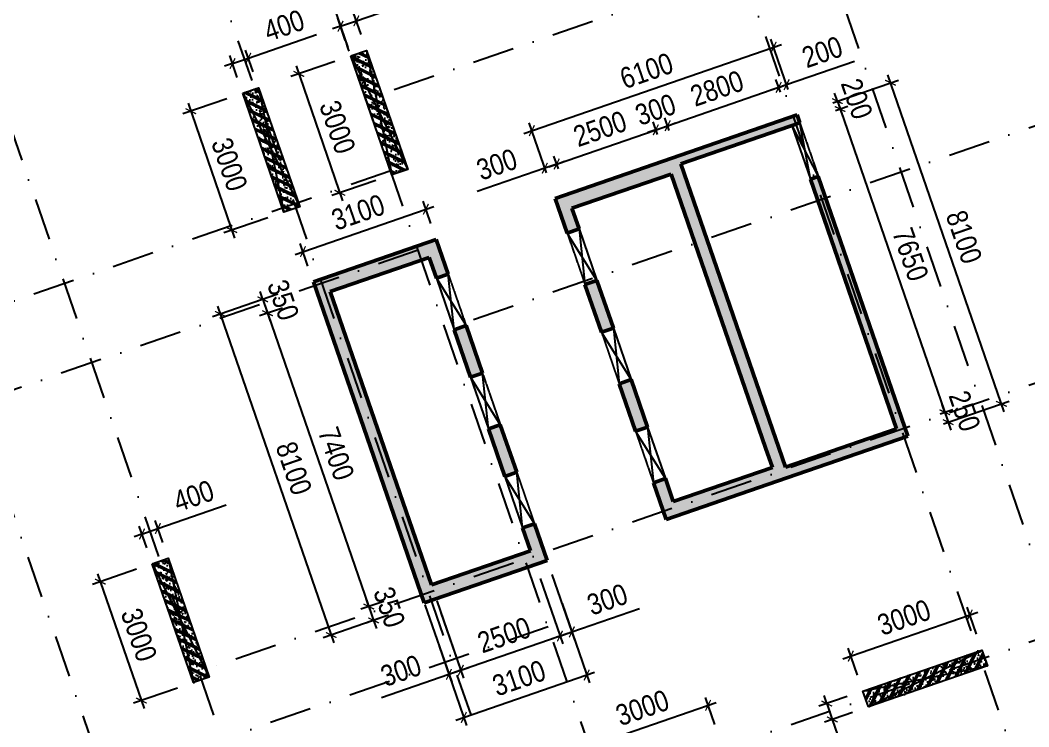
# Model space of a CAD drawing. Header units: millimetres. Extents: x 13965 to 1327256, y -72704 to 46237.
# Drawn here: x 265754 to 289803, y -7183 to 9668 of the extents above; entities that cross this region are included whole.
import ezdxf

# ---------------------------------------------------------------- set-up
doc = ezdxf.new("R2010")
doc.units = ezdxf.units.MM
doc.header["$MEASUREMENT"] = 0
doc.linetypes.add('DASHDOT', pattern=[1, 0.5, -0.25, 0, -0.25])
doc.linetypes.add('DASHED', pattern=[4.5, 3, -1.5])
for name, color, linetype in [('ccu11-Khuat', 9, 'DASHED'), ('ccu11-Manh', 8, 'Continuous'), ('ccu11-Thay', 7, 'Continuous'), ('ccu12-Manh', 8, 'Continuous'), ('KC2-DIM', 251, 'Continuous'), ('KT-Luoi truc South Tower', 8, 'DASHDOT'), ('Xref_ST_MBDV Cot vach 30.7.2022|Xref_ST_MBDV Cot vach 30.7.2022|Xref_ST_MBDV Cot vach 30.7.2022|Xref_ST_MBDV Cot vach 30.7.2022|KC-Betong', 6, 'Continuous')]:
    doc.layers.add(name, color=color, linetype=linetype)
doc.layers.add('KT-Kich thuoc', color=159, linetype='Continuous', lineweight=18)
doc.layers.add('xref.asix of  podium$0$xref.asix of  podium$0$ST_MBDV Cot vach 220805$0$KT-Net cot vach', color=6, linetype='Continuous', lineweight=50)
doc.styles.add('Arial Narrow', font='ARIALN.TTF')
doc.dimstyles.new('ccu12-200', dxfattribs={"dimscale": 200, "dimtxt": 2.5, "dimasz": 1, "dimexe": 1, "dimexo": 2, "dimgap": 1, "dimtad": 1, "dimdec": 0, "dimdsep": 46, "dimtxsty": 'Arial Narrow', "dimblk": 'ARCHTICK', "dimcen": -1, "dimdle": 1, "dimclrd": 256, "dimclre": 256, "dimclrt": 3, "dimadec": 0, "dimazin": 2, "dimtfac": 0.1, "dimtdec": 0, "dimtmove": 0, "dimatfit": 1, "dimldrblk": 'ARCHTICK', "dimfxl": 1, "dimtvp": 0.833333, "dimtolj": 1, "dimtzin": 12, "dimarcsym": 0})
pattern_1 = [(50, (-550, 3050), (286.904, -25.101), [30, -330]), (355, (-550, 3050), (-55.5, 300.877), [24, -264]), (100.451, (-526.1, 3047.9), (231.404, 275.776), [25.496, -280.457]), (46.184, (-550, 3130), (426.896, -66.208), [45, -495]), (96.636, (-514.43, 3124.5), (373.865, 389.647), [38.244, -420.685]), (351.184, (-550, 3130), (373.865, 389.65), [36, -396]), (21, (-510, 3110), (238.763, -161.048), [30, -330]), (326, (-510, 3110), (97.326, 290.06), [24, -264]), (71.451, (-490.1, 3096.58), (336.09, 129.012), [25.496, -280.457]), (37.5, (-550, 3050), (4.864, 133.1575), [0, -260.8, 0, -268, 0, -265]), (7.5, (-550, 3050), (105.228, 157.7647), [0, -152.8, 0, -254.8, 0, -101]), (327.5, (-639.2, 3050), (213.529, -9.022), [0, -100, 0, -312, 0, -414]), (317.5, (-679.2, 3050), (233.274, 40.042), [0, -130, 0, -207.2, 0, -294]), (45, (-550, 3050), (-120.208, 120.208), []), (45, (-550, 3099), (-120.208, 120.208), [])]

# ---------------------------------------------------------------- blocks, each defined once
blk = doc.blocks.new('Asix South Tower')
at = {"layer": 'KT-Luoi truc South Tower', "ltscale": 2000}
for p, q in [((-61527.4, 64693.7), (-45306.5, 17710.6)), ((-63417.9, 64041.1), (-47197, 17057.9)), ((-72397.8, 60940.8), (-54232.5, 8325.6)), ((-74690, 60149.4), (-64788, 31468.5)), ((-80172.4, 58256.6), (-62007.1, 5641.4)), ((-82960.9, 57293.9), (-64795.6, 4678.7)), ((-43415.2, 55801.6), (-67725.7, 47408.4)), ((-41522.4, 50319.2), (-65827.2, 41928)), ((-67132.6, 45709), (-110541.5, 30722.1)), ((-39629.6, 44836.7), (-71714.8, 33759.3)), ((-66479.9, 43818.5), (-109888.9, 28831.6)), ((-37736.8, 39354.3), (-105450.5, 15976.2)), ((-63379.6, 34838.6), (-106788.6, 19851.7))]:
    blk.add_line(p, q, dxfattribs=at)
blk = doc.blocks.new('_ArchTick')
at = {"color": 0, "const_width": 0.15}
blk.add_lwpolyline([(-0.5, -0.5), (0.5, 0.5)], dxfattribs=at)
blk = doc.blocks.new('*D234')
at = {"layer": 'Defpoints', "color": 0, "transparency": 16777216}
for p in [(268904, -3293, 0), (269883, -6129, 0), (268645, -6557)]:
    blk.add_point(p, dxfattribs=at)
at = {"layer": 'KC2-DIM', "lineweight": -2, "transparency": 16777216}
for p, q in [((268526, -3424), (267477, -3786)), ((267601, -3532), (268711, -6746)), ((269505, -6260), (268456, -6622))]:
    blk.add_line(p, q, dxfattribs=at)
at = {"layer": 'KC2-DIM', "lineweight": -2, "transparency": 16777216, "xscale": 200, "yscale": 200, "zscale": 200}
for p, rotation in [((267666, -3721), 109.0471379540023), ((268645, -6557), 289.0471379540024)]:
    blk.add_blockref('_ArchTick', p, dxfattribs=dict(at, rotation=rotation))
at = {"layer": 'KC2-DIM', "color": 3, "transparency": 16777216, "insert": (268586, -4990), "char_height": 500, "attachment_point": 5, "rotation": 289.0471, "style": 'Arial Narrow'}
blk.add_mtext('\\A1;3000', dxfattribs=at)
blk = doc.blocks.new('*D235')
at = {"layer": 'Defpoints', "color": 0, "transparency": 16777216}
for p in [(269038, -2454), (268904, -3293, 0), (269282, -3163, 0)]:
    blk.add_point(p, dxfattribs=at)
at = {"layer": 'KC2-DIM', "lineweight": -2, "transparency": 16777216}
for p, q in [((269038, -2454), (270664, -1892)), ((268774, -2915), (268594, -2396)), ((269152, -2785), (268972, -2265)), ((268659, -2585), (268470, -2650)), ((268659, -2585), (269038, -2454))]:
    blk.add_line(p, q, dxfattribs=at)
at = {"layer": 'KC2-DIM', "lineweight": -2, "transparency": 16777216, "xscale": 200, "yscale": 200, "zscale": 200}
for p, rotation in [((269038, -2454), 199.0471379540013), ((268659, -2585), 19.04713795400126)]:
    blk.add_blockref('_ArchTick', p, dxfattribs=dict(at, rotation=rotation))
at = {"layer": 'KC2-DIM', "color": 3, "transparency": 16777216, "insert": (269891, -1678), "char_height": 500, "attachment_point": 5, "rotation": 19.0471, "style": 'Arial Narrow'}
blk.add_mtext('\\A1;400', dxfattribs=at)
blk = doc.blocks.new('*D238')
at = {"layer": 'Defpoints', "color": 0, "transparency": 16777216}
for p in [(271061, 7925, 0), (272040, 5089, 0), (270802, 4662)]:
    blk.add_point(p, dxfattribs=at)
at = {"layer": 'KC2-DIM', "lineweight": -2, "transparency": 16777216}
for p, q in [((270683, 7794), (269634, 7432)), ((269758, 7686), (270868, 4473)), ((271662, 4958), (270613, 4596))]:
    blk.add_line(p, q, dxfattribs=at)
at = {"layer": 'KC2-DIM', "lineweight": -2, "transparency": 16777216, "xscale": 200, "yscale": 200, "zscale": 200}
for p, rotation in [((269823, 7497), 109.0471379540023), ((270802, 4662), 289.0471379540024)]:
    blk.add_blockref('_ArchTick', p, dxfattribs=dict(at, rotation=rotation))
at = {"layer": 'KC2-DIM', "color": 3, "transparency": 16777216, "insert": (270743, 6228), "char_height": 500, "attachment_point": 5, "rotation": 289.0471, "style": 'Arial Narrow'}
blk.add_mtext('\\A1;3000', dxfattribs=at)
blk = doc.blocks.new('*D239')
at = {"layer": 'Defpoints', "color": 0, "transparency": 16777216}
for p in [(271195, 8764), (271439, 8055, 0), (271061, 7925, 0)]:
    blk.add_point(p, dxfattribs=at)
at = {"layer": 'KC2-DIM', "lineweight": -2, "transparency": 16777216}
for p, q in [((271195, 8764), (272821, 9326)), ((271309, 8433), (271129, 8953)), ((270931, 8303), (270751, 8823)), ((270817, 8634), (271195, 8764)), ((270817, 8634), (270628, 8568))]:
    blk.add_line(p, q, dxfattribs=at)
at = {"layer": 'KC2-DIM', "lineweight": -2, "transparency": 16777216, "xscale": 200, "yscale": 200, "zscale": 200}
for p, rotation in [((271195, 8764), 199.0471379540013), ((270817, 8634), 19.04713795400126)]:
    blk.add_blockref('_ArchTick', p, dxfattribs=dict(at, rotation=rotation))
at = {"layer": 'KC2-DIM', "color": 3, "transparency": 16777216, "insert": (272048, 9541), "char_height": 500, "attachment_point": 5, "rotation": 19.0471, "style": 'Arial Narrow'}
blk.add_mtext('\\A1;400', dxfattribs=at)
blk = doc.blocks.new('*D240')
at = {"layer": 'Defpoints', "color": 0, "transparency": 16777216}
for p in [(273637, 8814, 0), (274616, 5978, 0), (273378, 5551)]:
    blk.add_point(p, dxfattribs=at)
at = {"layer": 'KC2-DIM', "lineweight": -2, "transparency": 16777216}
for p, q in [((273259, 8683), (272210, 8321)), ((272334, 8576), (273443, 5362)), ((274238, 5848), (273189, 5486))]:
    blk.add_line(p, q, dxfattribs=at)
at = {"layer": 'KC2-DIM', "lineweight": -2, "transparency": 16777216, "xscale": 200, "yscale": 200, "zscale": 200}
for p, rotation in [((272399, 8387), 109.0471379540023), ((273378, 5551), 289.0471379540024)]:
    blk.add_blockref('_ArchTick', p, dxfattribs=dict(at, rotation=rotation))
at = {"layer": 'KC2-DIM', "color": 3, "transparency": 16777216, "insert": (273319, 7117), "char_height": 500, "attachment_point": 5, "rotation": 289.0471, "style": 'Arial Narrow'}
blk.add_mtext('\\A1;3000', dxfattribs=at)
blk = doc.blocks.new('*D241')
at = {"layer": 'Defpoints', "color": 0, "transparency": 16777216}
for p in [(273770, 9653), (274015, 8945, 0), (273637, 8814, 0)]:
    blk.add_point(p, dxfattribs=at)
at = {"layer": 'KC2-DIM', "lineweight": -2, "transparency": 16777216}
for p, q in [((273770, 9653), (275397, 10215)), ((273507, 9192), (273327, 9712)), ((273392, 9523), (273770, 9653)), ((273885, 9323), (273705, 9842)), ((273392, 9523), (273203, 9458))]:
    blk.add_line(p, q, dxfattribs=at)
at = {"layer": 'KC2-DIM', "lineweight": -2, "transparency": 16777216, "xscale": 200, "yscale": 200, "zscale": 200}
for p, rotation in [((273392, 9523), 19.04713795400126), ((273770, 9653), 199.0471379540013)]:
    blk.add_blockref('_ArchTick', p, dxfattribs=dict(at, rotation=rotation))
at = {"layer": 'KC2-DIM', "color": 3, "transparency": 16777216, "insert": (274624, 10430), "char_height": 500, "attachment_point": 5, "rotation": 19.0471, "style": 'Arial Narrow'}
blk.add_mtext('\\A1;400', dxfattribs=at)
blk = doc.blocks.new('*D246')
at = {"layer": 'Defpoints', "color": 0, "transparency": 16777216}
for p in [(282156, -6670), (282444, -7505, 0), (279609, -8484, 0)]:
    blk.add_point(p, dxfattribs=at)
at = {"layer": 'KC2-DIM', "lineweight": -2, "transparency": 16777216}
for p, q in [((282314, -7127), (282091, -6480)), ((279131, -7714), (282345, -6604)), ((279478, -8106), (279255, -7459))]:
    blk.add_line(p, q, dxfattribs=at)
at = {"layer": 'KC2-DIM', "lineweight": -2, "transparency": 16777216, "xscale": 200, "yscale": 200, "zscale": 200}
for p, rotation in [((282156, -6670), 19.04713795321673), ((279320, -7649), 199.0471379532167)]:
    blk.add_blockref('_ArchTick', p, dxfattribs=dict(at, rotation=rotation))
at = {"layer": 'KC2-DIM', "color": 3, "transparency": 16777216, "insert": (280590, -6729), "char_height": 500, "attachment_point": 5, "rotation": 19.0471, "style": 'Arial Narrow'}
blk.add_mtext('\\A1;3000', dxfattribs=at)
blk = doc.blocks.new('*D260')
at = {"layer": 'Defpoints', "color": 0, "transparency": 16777216}
for p in [(288395, -4516), (288683, -5351, 0), (285847, -6330, 0)]:
    blk.add_point(p, dxfattribs=at)
at = {"layer": 'KC2-DIM', "lineweight": -2, "transparency": 16777216}
for p, q in [((288553, -4973), (288330, -4327)), ((285370, -5560), (288584, -4451)), ((285717, -5952), (285494, -5306))]:
    blk.add_line(p, q, dxfattribs=at)
at = {"layer": 'KC2-DIM', "lineweight": -2, "transparency": 16777216, "xscale": 200, "yscale": 200, "zscale": 200}
for p, rotation in [((288395, -4516), 19.04713795321673), ((285559, -5495), 199.0471379532167)]:
    blk.add_blockref('_ArchTick', p, dxfattribs=dict(at, rotation=rotation))
at = {"layer": 'KC2-DIM', "color": 3, "transparency": 16777216, "insert": (286828, -4575), "char_height": 500, "attachment_point": 5, "rotation": 19.0471, "style": 'Arial Narrow'}
blk.add_mtext('\\A1;3000', dxfattribs=at)
blk = doc.blocks.new('*D261')
at = {"layer": 'Defpoints', "color": 0, "transparency": 16777216}
for p in [(285847, -6330, 0), (285978, -6708, 0), (285117, -7006)]:
    blk.add_point(p, dxfattribs=at)
at = {"layer": 'KC2-DIM', "lineweight": -2, "transparency": 16777216}
for p, q in [((285469, -6461), (284797, -6693)), ((284986, -6628), (284921, -6439)), ((284986, -6628), (285117, -7006)), ((285600, -6839), (284928, -7071)), ((285117, -7006), (285679, -8632))]:
    blk.add_line(p, q, dxfattribs=at)
at = {"layer": 'KC2-DIM', "lineweight": -2, "transparency": 16777216, "xscale": 200, "yscale": 200, "zscale": 200}
for p, rotation in [((284986, -6628), 289.0471379532133), ((285117, -7006), 109.0471379532133)]:
    blk.add_blockref('_ArchTick', p, dxfattribs=dict(at, rotation=rotation))
at = {"layer": 'KC2-DIM', "color": 3, "transparency": 16777216, "insert": (285893, -7860), "char_height": 500, "attachment_point": 5, "rotation": 289.0471, "style": 'Arial Narrow'}
blk.add_mtext('\\A1;400', dxfattribs=at)
blk = doc.blocks.new('*D300')
at = {"layer": 'Defpoints', "color": 0, "transparency": 16777216}
for p in [(275427, 5161), (275676, 4440), (272746, 3428)]:
    blk.add_point(p, dxfattribs=at)
at = {"layer": 'KC2-DIM', "lineweight": -2, "transparency": 16777216}
for p, q in [((275546, 4818), (275362, 5350)), ((272308, 4084), (275616, 5227)), ((272615, 3806), (272432, 4339))]:
    blk.add_line(p, q, dxfattribs=at)
at = {"layer": 'KC2-DIM', "lineweight": -2, "transparency": 16777216, "xscale": 200, "yscale": 200, "zscale": 200}
for p, rotation in [((275427, 5161), 19.04713795301849), ((272497, 4150), 199.0471379530185)]:
    blk.add_blockref('_ArchTick', p, dxfattribs=dict(at, rotation=rotation))
at = {"layer": 'KC2-DIM', "color": 3, "transparency": 16777216, "insert": (273813, 5086), "char_height": 500, "attachment_point": 5, "rotation": 19.0471, "style": 'Arial Narrow'}
blk.add_mtext('\\A1;3100', dxfattribs=at)
blk = doc.blocks.new('*D301')
at = {"layer": 'Defpoints', "color": 0, "transparency": 16777216}
for p in [(272272, 3264), (272386, 2934), (271652, 2680)]:
    blk.add_point(p, dxfattribs=at)
at = {"layer": 'KC2-DIM', "lineweight": -2, "transparency": 16777216}
for p, q in [((271894, 3134), (271349, 2946)), ((271538, 3011), (271473, 3200)), ((271538, 3011), (271652, 2680)), ((272008, 2803), (271463, 2615)), ((271652, 2680), (271717, 2491))]:
    blk.add_line(p, q, dxfattribs=at)
at = {"layer": 'KC2-DIM', "lineweight": -2, "transparency": 16777216, "xscale": 200, "yscale": 200, "zscale": 200}
for p, rotation in [((271538, 3011), 289.0471379531508), ((271652, 2680), 109.0471379531507)]:
    blk.add_blockref('_ArchTick', p, dxfattribs=dict(at, rotation=rotation))
at = {"layer": 'KC2-DIM', "color": 3, "transparency": 16777216, "insert": (272025, 2994), "char_height": 500, "attachment_point": 5, "rotation": 289.0471, "style": 'Arial Narrow'}
blk.add_mtext('\\A1;350', dxfattribs=at)
blk = doc.blocks.new('*D302')
at = {"layer": 'Defpoints', "color": 0, "transparency": 16777216}
for p in [(272386, 2934), (274801, -4061), (274067, -4315)]:
    blk.add_point(p, dxfattribs=at)
at = {"layer": 'KC2-DIM', "lineweight": -2, "transparency": 16777216}
for p, q in [((272008, 2803), (271463, 2615)), ((271587, 2869), (274132, -4504)), ((274423, -4192), (273878, -4380))]:
    blk.add_line(p, q, dxfattribs=at)
at = {"layer": 'KC2-DIM', "lineweight": -2, "transparency": 16777216, "xscale": 200, "yscale": 200, "zscale": 200}
for p, rotation in [((271652, 2680), 109.0471379531564), ((274067, -4315), 289.0471379531564)]:
    blk.add_blockref('_ArchTick', p, dxfattribs=dict(at, rotation=rotation))
at = {"layer": 'KC2-DIM', "color": 3, "transparency": 16777216, "insert": (273290, -669), "char_height": 500, "attachment_point": 5, "rotation": 289.0471, "style": 'Arial Narrow'}
blk.add_mtext('\\A1;7400', dxfattribs=at)
blk = doc.blocks.new('*D303')
at = {"layer": 'Defpoints', "color": 0, "transparency": 16777216}
for p in [(274801, -4061), (274915, -4392), (274181, -4645)]:
    blk.add_point(p, dxfattribs=at)
at = {"layer": 'KC2-DIM', "lineweight": -2, "transparency": 16777216}
for p, q in [((274423, -4192), (273878, -4380)), ((274067, -4315), (274002, -4126)), ((274067, -4315), (274181, -4645)), ((274537, -4523), (273992, -4711)), ((274181, -4645), (274247, -4834))]:
    blk.add_line(p, q, dxfattribs=at)
at = {"layer": 'KC2-DIM', "lineweight": -2, "transparency": 16777216, "xscale": 200, "yscale": 200, "zscale": 200}
for p, rotation in [((274067, -4315), 289.0471379531564), ((274181, -4645), 109.0471379531564)]:
    blk.add_blockref('_ArchTick', p, dxfattribs=dict(at, rotation=rotation))
at = {"layer": 'KC2-DIM', "color": 3, "transparency": 16777216, "insert": (274555, -4331), "char_height": 500, "attachment_point": 5, "rotation": 289.0471, "style": 'Arial Narrow'}
blk.add_mtext('\\A1;350', dxfattribs=at)
blk = doc.blocks.new('*D304')
at = {"layer": 'Defpoints', "color": 0, "transparency": 16777216}
for p in [(272272, 3264), (274915, -4392), (273171, -4994)]:
    blk.add_point(p, dxfattribs=at)
at = {"layer": 'KC2-DIM', "lineweight": -2, "transparency": 16777216}
for p, q in [((271894, 3134), (270338, 2597)), ((270462, 2851), (273236, -5183)), ((274537, -4523), (272982, -5060))]:
    blk.add_line(p, q, dxfattribs=at)
at = {"layer": 'KC2-DIM', "lineweight": -2, "transparency": 16777216, "xscale": 200, "yscale": 200, "zscale": 200}
for p, rotation in [((270527, 2662), 109.0471379531438), ((273171, -4994), 289.0471379531439)]:
    blk.add_blockref('_ArchTick', p, dxfattribs=dict(at, rotation=rotation))
at = {"layer": 'KC2-DIM', "color": 3, "transparency": 16777216, "insert": (272279, -1018), "char_height": 500, "attachment_point": 5, "rotation": 289.0471, "style": 'Arial Narrow'}
blk.add_mtext('\\A1;8100', dxfattribs=at)
blk = doc.blocks.new('*D305')
at = {"layer": 'Defpoints', "color": 0, "transparency": 16777216}
for p in [(275559, -3800), (275275, -3898), (275977, -5931)]:
    blk.add_point(p, dxfattribs=at)
at = {"layer": 'KC2-DIM', "lineweight": -2, "transparency": 16777216}
for p, q in [((275406, -4276), (276043, -6121)), ((275689, -4178), (276326, -6023)), ((276261, -5834), (276450, -5768)), ((275977, -5931), (274366, -6488)), ((276261, -5834), (275977, -5931))]:
    blk.add_line(p, q, dxfattribs=at)
at = {"layer": 'KC2-DIM', "lineweight": -2, "transparency": 16777216, "xscale": 200, "yscale": 200, "zscale": 200}
for p, rotation in [((276261, -5834), 199.0471379530678), ((275977, -5931), 19.04713795306775)]:
    blk.add_blockref('_ArchTick', p, dxfattribs=dict(at, rotation=rotation))
at = {"layer": 'KC2-DIM', "color": 3, "transparency": 16777216, "insert": (274834, -5845), "char_height": 500, "attachment_point": 5, "rotation": 19.0471, "style": 'Arial Narrow'}
blk.add_mtext('\\A1;300', dxfattribs=at)
blk = doc.blocks.new('*D306')
at = {"layer": 'Defpoints', "color": 0, "transparency": 16777216}
for p in [(278020, -3269), (275657, -4085), (278624, -5018)]:
    blk.add_point(p, dxfattribs=at)
at = {"layer": 'KC2-DIM', "lineweight": -2, "transparency": 16777216}
for p, q in [((278151, -3647), (278689, -5207)), ((275788, -4463), (276326, -6023)), ((276072, -5899), (278813, -4952))]:
    blk.add_line(p, q, dxfattribs=at)
at = {"layer": 'KC2-DIM', "lineweight": -2, "transparency": 16777216, "xscale": 200, "yscale": 200, "zscale": 200}
for p, rotation in [((278624, -5018), 19.04713795308638), ((276261, -5834), 199.0471379530864)]:
    blk.add_blockref('_ArchTick', p, dxfattribs=dict(at, rotation=rotation))
at = {"layer": 'KC2-DIM', "color": 3, "transparency": 16777216, "insert": (277294, -4995), "char_height": 500, "attachment_point": 5, "rotation": 19.0471, "style": 'Arial Narrow'}
blk.add_mtext('\\A1;2500', dxfattribs=at)
blk = doc.blocks.new('*D307')
at = {"layer": 'Defpoints', "color": 0, "transparency": 16777216}
for p in [(278020, -3269), (278304, -3171), (278908, -4920)]:
    blk.add_point(p, dxfattribs=at)
at = {"layer": 'KC2-DIM', "lineweight": -2, "transparency": 16777216}
for p, q in [((278434, -3549), (278973, -5109)), ((278151, -3647), (278689, -5207)), ((278908, -4920), (280519, -4364)), ((278624, -5018), (278435, -5083)), ((278624, -5018), (278908, -4920))]:
    blk.add_line(p, q, dxfattribs=at)
at = {"layer": 'KC2-DIM', "lineweight": -2, "transparency": 16777216, "xscale": 200, "yscale": 200, "zscale": 200}
for p, rotation in [((278908, -4920), 199.0471379530162), ((278624, -5018), 19.04713795301629)]:
    blk.add_blockref('_ArchTick', p, dxfattribs=dict(at, rotation=rotation))
at = {"layer": 'KC2-DIM', "color": 3, "transparency": 16777216, "insert": (279754, -4146), "char_height": 500, "attachment_point": 5, "rotation": 19.0471, "style": 'Arial Narrow'}
blk.add_mtext('\\A1;300', dxfattribs=at)
blk = doc.blocks.new('*D308')
at = {"layer": 'Defpoints', "color": 0, "transparency": 16777216}
for p in [(278544, -3867), (275614, -4879), (279262, -5947)]:
    blk.add_point(p, dxfattribs=at)
at = {"layer": 'KC2-DIM', "lineweight": -2, "transparency": 16777216}
for p, q in [((278675, -4245), (279327, -6136)), ((275745, -5257), (276397, -7147)), ((276143, -7024), (279451, -5881))]:
    blk.add_line(p, q, dxfattribs=at)
at = {"layer": 'KC2-DIM', "lineweight": -2, "transparency": 16777216, "xscale": 200, "yscale": 200, "zscale": 200}
for p, rotation in [((279262, -5947), 19.0471379530179), ((276332, -6958), 199.0471379530179)]:
    blk.add_blockref('_ArchTick', p, dxfattribs=dict(at, rotation=rotation))
at = {"layer": 'KC2-DIM', "color": 3, "transparency": 16777216, "insert": (277648, -6022), "char_height": 500, "attachment_point": 5, "rotation": 19.0471, "style": 'Arial Narrow'}
blk.add_mtext('\\A1;3100', dxfattribs=at)
blk = doc.blocks.new('*D309')
at = {"layer": 'Defpoints', "color": 0, "transparency": 16777216}
for p in [(278263, 6140), (278433, 5648), (278716, 5746)]:
    blk.add_point(p, dxfattribs=at)
at = {"layer": 'KC2-DIM', "lineweight": -2, "transparency": 16777216}
for p, q in [((278302, 6027), (278198, 6329)), ((278586, 6124), (278481, 6427)), ((278546, 6238), (278735, 6304)), ((278263, 6140), (276652, 5584)), ((278546, 6238), (278263, 6140))]:
    blk.add_line(p, q, dxfattribs=at)
at = {"layer": 'KC2-DIM', "lineweight": -2, "transparency": 16777216, "xscale": 200, "yscale": 200, "zscale": 200}
for p, rotation in [((278263, 6140), 19.04713795301391), ((278546, 6238), 199.0471379530139)]:
    blk.add_blockref('_ArchTick', p, dxfattribs=dict(at, rotation=rotation))
at = {"layer": 'KC2-DIM', "color": 3, "transparency": 16777216, "insert": (277120, 6227), "char_height": 500, "attachment_point": 5, "rotation": 19.0471, "style": 'Arial Narrow'}
blk.add_mtext('\\A1;300', dxfattribs=at)
blk = doc.blocks.new('*D310')
at = {"layer": 'Defpoints', "color": 0, "transparency": 16777216}
for p in [(280910, 7054), (281079, 6562), (278716, 5746)]:
    blk.add_point(p, dxfattribs=at)
at = {"layer": 'KC2-DIM', "lineweight": -2, "transparency": 16777216}
for p, q in [((280949, 6940), (280844, 7243)), ((278357, 6173), (281099, 7119)), ((278586, 6124), (278481, 6427))]:
    blk.add_line(p, q, dxfattribs=at)
at = {"layer": 'KC2-DIM', "lineweight": -2, "transparency": 16777216, "xscale": 200, "yscale": 200, "zscale": 200}
for p, rotation in [((280910, 7054), 19.04713795353406), ((278546, 6238), 199.047137953534)]:
    blk.add_blockref('_ArchTick', p, dxfattribs=dict(at, rotation=rotation))
at = {"layer": 'KC2-DIM', "color": 3, "transparency": 16777216, "insert": (279579, 7077), "char_height": 500, "attachment_point": 5, "rotation": 19.0471, "style": 'Arial Narrow'}
blk.add_mtext('\\A1;2500', dxfattribs=at)
blk = doc.blocks.new('*D311')
at = {"layer": 'Defpoints', "color": 0, "transparency": 16777216}
for p in [(281193, 7152), (281079, 6562), (281363, 6660)]:
    blk.add_point(p, dxfattribs=at)
at = {"layer": 'KC2-DIM', "lineweight": -2, "transparency": 16777216}
for p, q in [((280949, 6940), (280844, 7243)), ((281232, 7038), (281128, 7341)), ((281193, 7152), (281382, 7217)), ((280910, 7054), (280720, 6989)), ((280910, 7054), (281193, 7152))]:
    blk.add_line(p, q, dxfattribs=at)
at = {"layer": 'KC2-DIM', "lineweight": -2, "transparency": 16777216, "xscale": 200, "yscale": 200, "zscale": 200}
for p, rotation in [((281193, 7152), 199.047137953534), ((280910, 7054), 19.04713795353404)]:
    blk.add_blockref('_ArchTick', p, dxfattribs=dict(at, rotation=rotation))
at = {"layer": 'KC2-DIM', "color": 3, "transparency": 16777216, "insert": (280903, 7534), "char_height": 500, "attachment_point": 5, "rotation": 19.0471, "style": 'Arial Narrow'}
blk.add_mtext('\\A1;300', dxfattribs=at)
blk = doc.blocks.new('*D312')
at = {"layer": 'Defpoints', "color": 0, "transparency": 16777216}
for p in [(283840, 8066), (284010, 7574), (281363, 6660)]:
    blk.add_point(p, dxfattribs=at)
at = {"layer": 'KC2-DIM', "lineweight": -2, "transparency": 16777216}
for p, q in [((283879, 7952), (283775, 8255)), ((281004, 7087), (284029, 8131)), ((281232, 7038), (281128, 7341))]:
    blk.add_line(p, q, dxfattribs=at)
at = {"layer": 'KC2-DIM', "lineweight": -2, "transparency": 16777216, "xscale": 200, "yscale": 200, "zscale": 200}
for p, rotation in [((283840, 8066), 19.04713795353406), ((281193, 7152), 199.047137953534)]:
    blk.add_blockref('_ArchTick', p, dxfattribs=dict(at, rotation=rotation))
at = {"layer": 'KC2-DIM', "color": 3, "transparency": 16777216, "insert": (282368, 8039), "char_height": 500, "attachment_point": 5, "rotation": 19.0471, "style": 'Arial Narrow'}
blk.add_mtext('\\A1;2800', dxfattribs=at)
blk = doc.blocks.new('*D313')
at = {"layer": 'Defpoints', "color": 0, "transparency": 16777216}
for p in [(284029, 8131), (284010, 7574), (284199, 7639)]:
    blk.add_point(p, dxfattribs=at)
at = {"layer": 'KC2-DIM', "lineweight": -2, "transparency": 16777216}
for p, q in [((284029, 8131), (285646, 8690)), ((283879, 7952), (283775, 8255)), ((284068, 8017), (283964, 8320)), ((283840, 8066), (283651, 8001)), ((283840, 8066), (284029, 8131))]:
    blk.add_line(p, q, dxfattribs=at)
at = {"layer": 'KC2-DIM', "lineweight": -2, "transparency": 16777216, "xscale": 200, "yscale": 200, "zscale": 200}
for p, rotation in [((283840, 8066), 19.04713795353404), ((284029, 8131), 199.047137953534)]:
    blk.add_blockref('_ArchTick', p, dxfattribs=dict(at, rotation=rotation))
at = {"layer": 'KC2-DIM', "color": 3, "transparency": 16777216, "insert": (284878, 8906), "char_height": 500, "attachment_point": 5, "rotation": 19.0471, "style": 'Arial Narrow'}
blk.add_mtext('\\A1;200', dxfattribs=at)
blk = doc.blocks.new('*D314')
at = {"layer": 'Defpoints', "color": 0, "transparency": 16777216}
for p in [(283720, 9025), (284199, 7639), (278433, 5648)]:
    blk.add_point(p, dxfattribs=at)
at = {"layer": 'KC2-DIM', "lineweight": -2, "transparency": 16777216}
for p, q in [((284068, 8017), (283655, 9214)), ((277765, 6969), (283909, 9090)), ((278302, 6027), (277889, 7223))]:
    blk.add_line(p, q, dxfattribs=at)
at = {"layer": 'KC2-DIM', "lineweight": -2, "transparency": 16777216, "xscale": 200, "yscale": 200, "zscale": 200}
for p, rotation in [((283720, 9025), 19.04713795301443), ((277954, 7034), 199.0471379530144)]:
    blk.add_blockref('_ArchTick', p, dxfattribs=dict(at, rotation=rotation))
at = {"layer": 'KC2-DIM', "color": 3, "transparency": 16777216, "insert": (280689, 8460), "char_height": 500, "attachment_point": 5, "rotation": 19.0471, "style": 'Arial Narrow'}
blk.add_mtext('\\A1;6100', dxfattribs=at)
blk = doc.blocks.new('*D315')
at = {"layer": 'Defpoints', "color": 0, "transparency": 16777216}
for p in [(284750, 7570), (285303, 7549), (284815, 7381)]:
    blk.add_point(p, dxfattribs=at)
at = {"layer": 'KC2-DIM', "lineweight": -2, "transparency": 16777216}
for p, q in [((285128, 7700), (285427, 7803)), ((285238, 7738), (285172, 7927)), ((285238, 7738), (285303, 7549)), ((285193, 7511), (285492, 7614)), ((285303, 7549), (285368, 7360))]:
    blk.add_line(p, q, dxfattribs=at)
at = {"layer": 'KC2-DIM', "lineweight": -2, "transparency": 16777216, "xscale": 200, "yscale": 200, "zscale": 200}
for p, rotation in [((285238, 7738), 289.047137953142), ((285303, 7549), 109.047137953142)]:
    blk.add_blockref('_ArchTick', p, dxfattribs=dict(at, rotation=rotation))
at = {"layer": 'KC2-DIM', "color": 3, "transparency": 16777216, "insert": (285701, 7792), "char_height": 500, "attachment_point": 5, "rotation": 289.0471, "style": 'Arial Narrow'}
blk.add_mtext('\\A1;200', dxfattribs=at)
blk = doc.blocks.new('*D316')
at = {"layer": 'Defpoints', "color": 0, "transparency": 16777216}
for p in [(284815, 7381), (287799, 318), (287312, 149)]:
    blk.add_point(p, dxfattribs=at)
at = {"layer": 'KC2-DIM', "lineweight": -2, "transparency": 16777216}
for p, q in [((285238, 7738), (287865, 129)), ((285193, 7511), (285492, 7614)), ((287690, 280), (287989, 383))]:
    blk.add_line(p, q, dxfattribs=at)
at = {"layer": 'KC2-DIM', "lineweight": -2, "transparency": 16777216, "xscale": 200, "yscale": 200, "zscale": 200}
for p, rotation in [((285303, 7549), 109.0471379531395), ((287799, 318), 289.0471379531395)]:
    blk.add_blockref('_ArchTick', p, dxfattribs=dict(at, rotation=rotation))
at = {"layer": 'KC2-DIM', "color": 3, "transparency": 16777216, "insert": (286982, 4082), "char_height": 500, "attachment_point": 5, "rotation": 289.0471, "style": 'Arial Narrow'}
blk.add_mtext('\\A1;7650', dxfattribs=at)
blk = doc.blocks.new('*D317')
at = {"layer": 'Defpoints', "color": 0, "transparency": 16777216}
for p in [(287312, 149), (287881, 82), (287393, -87)]:
    blk.add_point(p, dxfattribs=at)
at = {"layer": 'KC2-DIM', "lineweight": -2, "transparency": 16777216}
for p, q in [((287799, 318), (287734, 507)), ((287690, 280), (287989, 383)), ((287799, 318), (287881, 82)), ((287771, 44), (288070, 147)), ((287881, 82), (287946, -107))]:
    blk.add_line(p, q, dxfattribs=at)
at = {"layer": 'KC2-DIM', "lineweight": -2, "transparency": 16777216, "xscale": 200, "yscale": 200, "zscale": 200}
for p, rotation in [((287799, 318), 289.0471379531497), ((287881, 82), 109.0471379531497)]:
    blk.add_blockref('_ArchTick', p, dxfattribs=dict(at, rotation=rotation))
at = {"layer": 'KC2-DIM', "color": 3, "transparency": 16777216, "insert": (288271, 348), "char_height": 500, "attachment_point": 5, "rotation": 289.0471, "style": 'Arial Narrow'}
blk.add_mtext('\\A1;250', dxfattribs=at)
blk = doc.blocks.new('*D318')
at = {"layer": 'Defpoints', "color": 0, "transparency": 16777216}
for p in [(286505, 8176), (284750, 7570), (287393, -87)]:
    blk.add_point(p, dxfattribs=at)
at = {"layer": 'KC2-DIM', "lineweight": -2, "transparency": 16777216}
for p, q in [((285128, 7700), (286694, 8241)), ((289214, 330), (286440, 8365)), ((287771, 44), (289338, 584))]:
    blk.add_line(p, q, dxfattribs=at)
at = {"layer": 'KC2-DIM', "lineweight": -2, "transparency": 16777216, "xscale": 200, "yscale": 200, "zscale": 200}
for p, rotation in [((286505, 8176), 109.0471379531395), ((289149, 519), 289.0471379531395)]:
    blk.add_blockref('_ArchTick', p, dxfattribs=dict(at, rotation=rotation))
at = {"layer": 'KC2-DIM', "color": 3, "transparency": 16777216, "insert": (288257, 4496), "char_height": 500, "attachment_point": 5, "rotation": 289.0471, "style": 'Arial Narrow'}
blk.add_mtext('\\A1;8100', dxfattribs=at)
blk = doc.blocks.new('*U37')
h = blk.add_hatch()
h.set_pattern_fill('VATLIEU04', color=250, scale=40, style=0, pattern_type=2)
h.set_pattern_definition(pattern_1)
h.paths.add_polyline_path([(-475, -475), (-75, -475), (-75, 2525), (-475, 2525)])
at = {"color": 6, "ltscale": 0.25}
blk.add_lwpolyline([(-475, -475), (-75, -475), (-75, 2525), (-475, 2525)], close=True, dxfattribs=at)
at = {"layer": 'Defpoints', "linetype": 'ByBlock', "ltscale": 30}
for p, q in [((-75, -475), (-475, 2525)), ((-475, -475), (-75, 2525))]:
    blk.add_line(p, q, dxfattribs=at)
blk = doc.blocks.new('*U38')
h = blk.add_hatch()
h.set_pattern_fill('VATLIEU04', color=250, scale=40, style=0, pattern_type=2)
h.set_pattern_definition(pattern_1)
h.paths.add_polyline_path([(-475, -475), (-75, -475), (-75, 2525), (-475, 2525)])
at = {"color": 6, "ltscale": 0.25}
blk.add_lwpolyline([(-475, -475), (-75, -475), (-75, 2525), (-475, 2525)], close=True, dxfattribs=at)
at = {"layer": 'Defpoints', "linetype": 'ByBlock', "ltscale": 30}
for p, q in [((-75, -475), (-475, 2525)), ((-475, -475), (-75, 2525))]:
    blk.add_line(p, q, dxfattribs=at)
blk = doc.blocks.new('MBCV-T21')
at = {"layer": 'KC2-DIM'}
h = blk.add_hatch(dxfattribs=at)
h.set_pattern_fill('BT-01', color=256, scale=50, pattern_type=2)
h.set_pattern_definition([(50, (-1479148.05, -74195.07), (358.63009, -31.37607), [37.5, -412.5]), (355, (-1479148.05, -74195.07), (-69.37567, 376.09607), [30, -330]), (100.4514, (-1479118.16, -74197.68), (289.25469, 344.71977), [31.870095, -350.57106]), (46.1842, (-1479148.05, -74095.07), (533.62052, -82.75951), [56.25, -618.75]), (96.6356, (-1479103.6, -74101.96), (467.33135, 487.05894), [47.80514, -525.8565]), (351.1842, (-1479148.05, -74095.07), (467.33097, 487.0593), [45, -495]), (21, (-1479098.05, -74120.07), (298.453526, -201.309445), [37.5, -412.5]), (326, (-1479098.05, -74120.07), (121.65767, 362.57502), [30, -330]), (71.4514, (-1479073.18, -74136.84), (420.111314, 161.26525), [31.870095, -350.57106]), (37.5, (-1479148.05, -74195.07), (6.079928, 166.446927), [0, -326, 0, -335, 0, -331.25]), (7.5, (-1479148.05, -74195.07), (131.534769, 197.205856), [0, -191, 0, -318.5, 0, -126.25]), (327.5, (-1479259.55, -74195.07), (266.911218, -11.277436), [0, -125, 0, -390, 0, -517.5]), (317.5, (-1479309.55, -74195.07), (291.593085, 50.05249), [0, -162.5, 0, -259, 0, -367.5]), (45, (-1479148.05, -74195.07), (-150.26019, 150.26019), []), (45, (-1479148.05, -74133.82), (-150.26019, 150.26019), [])])
h.paths.add_polyline_path([(-54140, 20153), (-51304, 21132), (-51369, 21321), (-57136, 19330), (-56851, 18506), (-56567, 18604), (-56738, 19097), (-54375, 19913), (-52120, 13382), (-51960, 12918), (-54323, 12102), (-54511, 12649), (-54795, 12551), (-54492, 11674), (-51845, 12588), (-48726, 13664), (-50864, 19856), (-51053, 19791), (-48997, 13836), (-51643, 12922)])
h.paths.add_polyline_path([(-59972, 18354), (-62902, 17342), (-60259, 9686), (-57329, 10697), (-57631, 11572), (-57914, 11474), (-57727, 10930), (-60090, 10114), (-62505, 17109), (-60142, 17925), (-59970, 17429), (-59687, 17527)])
h.paths.add_polyline_path([(-59262, 16298), (-59546, 16200), (-59154, 15066), (-58871, 15164)], flags=17)
h.paths.add_polyline_path([(-58446, 13935), (-58730, 13837), (-58338, 12703), (-58055, 12800)], flags=17)
h.paths.add_polyline_path([(-55327, 15012), (-55611, 14914), (-55219, 13779), (-54936, 13877)], flags=17)
h.paths.add_polyline_path([(-56143, 17375), (-56427, 17277), (-56035, 16143), (-55751, 16240)], flags=17)
at = {"layer": 'ccu11-Khuat', "color": 6, "ltscale": 0.2}
for points in [[(-51304, 21132), (-50864, 19856)], [(-56851, 18506), (-56427, 17277)], [(-59687, 17527), (-59262, 16298)], [(-56035, 16143), (-55611, 14914)], [(-58871, 15164), (-58446, 13935)], [(-55219, 13779), (-54795, 12551)], [(-58055, 12800), (-57631, 11572)]]:
    blk.add_lwpolyline(points, dxfattribs=at)
at = {"layer": 'ccu11-Manh', "ltscale": 0.5}
blk.add_arc((-57935, 24267), 4365, 195.3889, 199.0471, dxfattribs=at)
at = {"layer": 'ccu11-Thay', "color": 6, "ltscale": 0.5}
for points in [[(-51493, 21067), (-51053, 19791)], [(-56567, 18604), (-56143, 17375)], [(-59970, 17429), (-59546, 16200)], [(-55751, 16240), (-55327, 15012)], [(-59154, 15066), (-58730, 13837)], [(-54936, 13877), (-54511, 12649)], [(-58338, 12703), (-57914, 11474)]]:
    blk.add_lwpolyline(points, dxfattribs=at)
at = {"layer": 'ccu12-Manh', "ltscale": 0.5}
for p, q in [((-51493, 21067), (-50864, 19856)), ((-51053, 19791), (-51304, 21132))]:
    blk.add_line(p, q, dxfattribs=at)
at = {"layer": 'KC2-DIM', "ltscale": 0.5}
for points in [[(-56567, 18604), (-56427, 17277)], [(-56143, 17375), (-56851, 18506)], [(-59970, 17429), (-59262, 16298)], [(-59546, 16200), (-59687, 17527)], [(-55327, 15012), (-56035, 16143)], [(-55751, 16240), (-55611, 14914)], [(-58730, 13837), (-58871, 15164)], [(-59154, 15066), (-58446, 13935)], [(-54511, 12649), (-55219, 13779)], [(-54936, 13877), (-54795, 12551)], [(-57914, 11474), (-58055, 12800)], [(-58338, 12703), (-57631, 11572)]]:
    blk.add_lwpolyline(points, dxfattribs=at)
at = {"layer": 'xref.asix of  podium$0$xref.asix of  podium$0$ST_MBDV Cot vach 220805$0$KT-Net cot vach', "extrusion": (-3.35283e-09, 1.99852e-08, 1)}
for p, q in [((-51369, 21321), (-57136, 19330)), ((-51304, 21132), (-54140, 20153)), ((-54140, 20153), (-51643, 12922)), ((-54375, 19913), (-56738, 19097)), ((-52120, 13382), (-54375, 19913)), ((-48997, 13836), (-51053, 19791)), ((-48726, 13664), (-50864, 19856)), ((-59972, 18354), (-62902, 17342)), ((-59687, 17527), (-59972, 18354)), ((-60142, 17925), (-62505, 17109)), ((-59970, 17429), (-60142, 17925)), ((-62902, 17342), (-60259, 9686)), ((-62505, 17109), (-60090, 10114)), ((-51643, 12922), (-48997, 13836)), ((-51845, 12588), (-48726, 13664)), ((-51960, 12918), (-52120, 13382)), ((-54323, 12102), (-51960, 12918)), ((-54795, 12551), (-54492, 11674)), ((-54511, 12649), (-54323, 12102)), ((-54492, 11674), (-51845, 12588)), ((-57329, 10697), (-57631, 11572)), ((-57727, 10930), (-57914, 11474)), ((-60090, 10114), (-57727, 10930)), ((-60259, 9686), (-57329, 10697))]:
    blk.add_line(p, q, dxfattribs=at)
at = {"layer": 'xref.asix of  podium$0$xref.asix of  podium$0$ST_MBDV Cot vach 220805$0$KT-Net cot vach', "color": 6, "extrusion": (-3.35283e-09, 1.99852e-08, 1)}
for p, q in [((-51304, 21132), (-51369, 21321)), ((-57136, 19330), (-56851, 18506)), ((-56738, 19097), (-56567, 18604)), ((-56143, 17375), (-55751, 16240)), ((-56427, 17277), (-56035, 16143)), ((-59154, 15066), (-59546, 16200)), ((-58871, 15164), (-59262, 16298)), ((-55611, 14914), (-55219, 13779)), ((-55327, 15012), (-54936, 13877)), ((-58338, 12703), (-58730, 13837)), ((-58055, 12800), (-58446, 13935))]:
    blk.add_line(p, q, dxfattribs=at)
at = {"layer": 'xref.asix of  podium$0$xref.asix of  podium$0$ST_MBDV Cot vach 220805$0$KT-Net cot vach', "color": 6}
for p, q in [((-51053, 19791), (-50864, 19856)), ((-56567, 18604), (-56851, 18506)), ((-59687, 17527), (-59970, 17429)), ((-56143, 17375), (-56427, 17277)), ((-59262, 16298), (-59546, 16200)), ((-55751, 16240), (-56035, 16143)), ((-58871, 15164), (-59154, 15066)), ((-55327, 15012), (-55611, 14914)), ((-58446, 13935), (-58730, 13837)), ((-54936, 13877), (-55219, 13779)), ((-58055, 12800), (-58338, 12703)), ((-57631, 11572), (-57914, 11474))]:
    blk.add_line(p, q, dxfattribs=at)
at = {"layer": 'xref.asix of  podium$0$xref.asix of  podium$0$ST_MBDV Cot vach 220805$0$KT-Net cot vach'}
blk.add_line((-54511, 12649), (-54795, 12551), dxfattribs=at)
at = {"layer": 'Xref_ST_MBDV Cot vach 30.7.2022|Xref_ST_MBDV Cot vach 30.7.2022|Xref_ST_MBDV Cot vach 30.7.2022|Xref_ST_MBDV Cot vach 30.7.2022|KC-Betong', "linetype": 'ByBlock'}
for name, p, xscale, rotation in [('*U38', (-61407, 22434, 0), -1, 199.0471379540016), ('*U38', (-63983, 21545, 0), -1, 199.0471379540016), ('*U38', (-66140, 10327, 0), -1, 199.0471379540016), ('*U37', (-49376, 7810, 0), -0.9999999999999998, 289.0471379532163)]:
    blk.add_blockref(name, p, dxfattribs=dict(at, xscale=xscale, rotation=rotation))

msp = doc.modelspace()

# ---------------------------------------------------------------- block references
at = {"layer": 'ccu11-Manh'}
msp.add_blockref('MBCV-T21', (335648.4, -13913.9), dxfattribs=at)
at = {"layer": 'KT-Kich thuoc'}
msp.add_blockref('Asix South Tower', (341721.4, -39634.4), dxfattribs=at)

# ---------------------------------------------------------------- dimensions: what is measured, and where the dimension line sits
at = {"layer": 'KC2-DIM'}
for p1, p2, distance, picture, middle in [((273637.1, 8814, 0), (274015.2, 8944.6, 0), 749.9, '*D241', (274624.3, 10429.8)), ((271061.3, 7924.7, 0), (271439.4, 8055.3, 0), 749.9, '*D239', (272048.5, 9540.5)), ((278432.7, 5648.4), (284198.7, 7639.1), 1466.3, '*D314', (280688.6, 8460.2)), ((273637.1, 8814, 0), (274616.1, 5978.3, 0), -1309.7, '*D240', (273319, 7117.3)), ((287393.3, -86.8), (284749.9, 7569.7), -1857.1, '*D318', (288257.4, 4496.1)), ((271061.3, 7924.7, 0), (272040.3, 5089, 0), -1309.7, '*D238', (270743.2, 6228)), ((284815.2, 7380.6), (287311.7, 149.5), 516, '*D316', (286981.6, 4082)), ((278716.3, 5746.3), (278432.7, 5648.4), -520.5, '*D309', (277119.6, 6227.4)), ((272745.9, 3428.2), (275676.2, 4439.8), 763.4, '*D300', (273813.4, 5085.9)), ((272271.9, 3264.5), (274915.3, -4392), -1845.7, '*D304', (272279.2, -1017.5)), ((268904.2, -3293.4, 0), (269282.3, -3162.9, 0), 749.9, '*D235', (269891.3, -1677.6)), ((268904.2, -3293.4, 0), (269883.2, -6129.2, 0), -1309.7, '*D234', (268586.1, -4990.1)), ((275657.2, -4085), (278020.3, -3269.1), -1849.9, '*D306', (277293.9, -4995.3)), ((278020.3, -3269.1), (278303.9, -3171.2), -1849.9, '*D307', (279753.7, -4146)), ((275558.7, -3799.6), (275275.1, -3897.5), 2151.8, '*D305', (274834.1, -5844.5)), ((275614, -4879), (278544.2, -3867.3), -2199.7, '*D308', (277648.4, -6022.1)), ((285847.5, -6330.3, 0), (288683.2, -5351.3, 0), 883.6, '*D260', (286828.4, -4575.2, 0)), ((279608.7, -8483.8, 0), (282444.4, -7504.7, 0), 883.6, '*D246', (280589.6, -6728.7)), ((285847.5, -6330.3, 0), (285978, -6708.4, 0), -910.9, '*D261', (285893.4, -7859.5, 0))]:
    dim = msp.add_aligned_dim(p1=p1, p2=p2, distance=distance, dimstyle='ccu12-200', dxfattribs=at)
    dim.commit()
    dim.dimension.update_dxf_attribs({"geometry": picture, "text_midpoint": middle})
for base, p1, p2, angle, picture, middle in [((284028.9, 8131.1), (284009.7, 7573.9), (284198.7, 7639.1), 19.04714, '*D313', (284878.1, 8906)), ((283839.8, 8065.9), (281363, 6660.1), (284009.7, 7573.9), 19.04714, '*D312', (282367.9, 8039.4)), ((274067, -4314.6), (272386.1, 2933.7), (274801, -4061.2), 109.04714, '*D302', (273289.9, -668.6))]:
    dim = msp.add_linear_dim(base=base, p1=p1, p2=p2, angle=angle, dimstyle='ccu12-200', dxfattribs=at)
    dim.commit()
    dim.dimension.update_dxf_attribs({"geometry": picture, "text_midpoint": middle})
for base, p1, p2, angle, picture, middle, dimtype in [((285302.9, 7549), (284749.9, 7569.7), (284815.2, 7380.6), 289.04714, '*D315', (285270.3, 7643.6), 161), ((281193.1, 7152.1), (281079.4, 6562.2), (281363, 6660.1), 19.04714, '*D311', (281051.3, 7103.2), 160), ((271652.1, 2680.2), (272271.9, 3264.5), (272386.1, 2933.7), 289.04714, '*D301', (271595, 2845.7), 161), ((287881.1, 81.6), (287311.7, 149.5), (287393.3, -86.8), 289.04714, '*D317', (287840.3, 199.7), 161), ((274181.3, -4645.4), (274801, -4061.2), (274915.3, -4392), 109.04714, '*D303', (274124.2, -4480), 160)]:
    dim = msp.add_linear_dim(base=base, p1=p1, p2=p2, angle=angle, dimstyle='ccu12-200', dxfattribs=at)
    dim.commit()
    dim.dimension.update_dxf_attribs({"geometry": picture, "text_midpoint": middle, "dimtype": dimtype})
dim = msp.add_linear_dim(base=(280909.5, 7054.2), p1=(278716.3, 5746.3), p2=(281079.4, 6562.2), angle=19.04714, dimstyle='ccu12-200', override={"dimtmove": 1}, dxfattribs=at)
dim.commit()
dim.dimension.update_dxf_attribs({"geometry": '*D310', "text_midpoint": (279579.4, 7076.6)})

doc.saveas('drawing.dxf')
